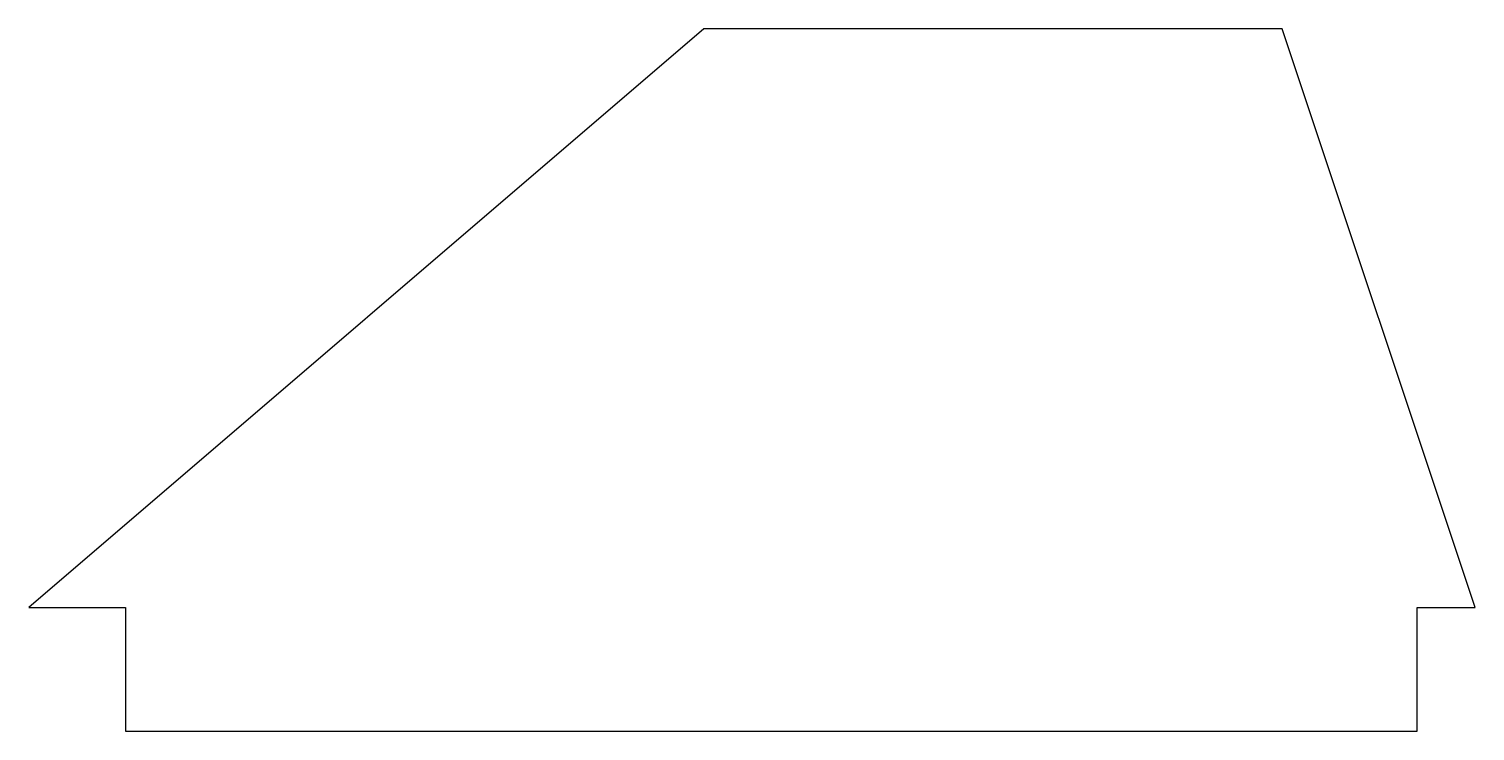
# Model space of a CAD drawing. Header units: metres. Extents: x 0 to 150, y -13 to 60.
import ezdxf

# ---------------------------------------------------------------- set-up
doc = ezdxf.new("R2010")
doc.units = ezdxf.units.M

msp = doc.modelspace()

# ---------------------------------------------------------------- linework, layer by layer
for p, q in [((70, 60), (0, 0)), ((130, 60), (70, 60)), ((150, 0), (130, 60)), ((0, 0), (10, 0)), ((10, 0), (10, -12.8)), ((144, 0), (150, 0)), ((144, -12.8), (144, 0)), ((10, -12.8), (144, -12.8))]:
    msp.add_line(p, q)

doc.saveas('drawing.dxf')
